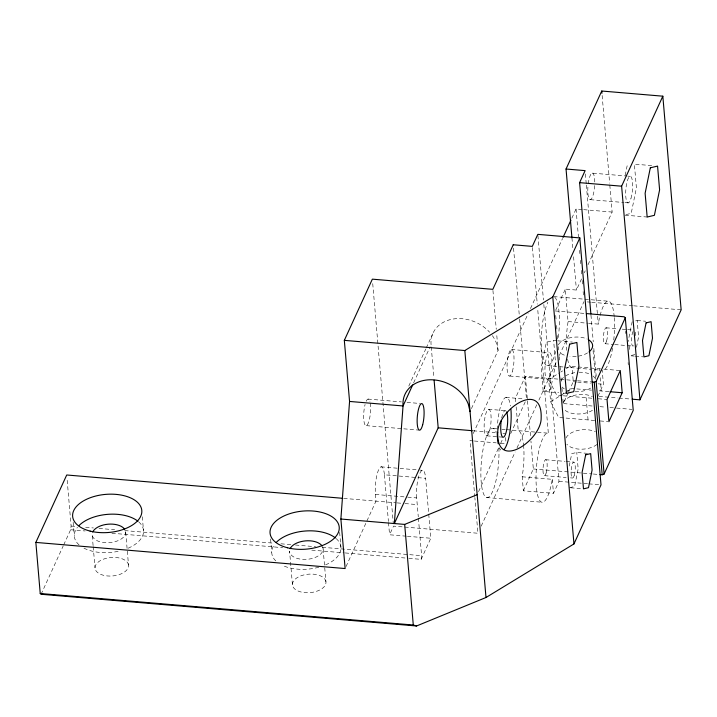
<?xml version="1.0" encoding="UTF-8"?>
<svg xmlns="http://www.w3.org/2000/svg" width="717" height="717" viewBox="0 0 717 717"><rect width="100%" height="100%" fill="white"/><g stroke="black" fill="none" stroke-linecap="round" stroke-linejoin="round"><path stroke-width="0.54" stroke-dasharray="3.58 2.69" d="M63.705 544.875L70.624 529.755L71.108 526.063L67.013 478.32M408.86 558.328L421.139 559.368L421.614 555.675L418.378 517.925M543.827 304.447L558.991 481.322L553.488 493.341L523.338 490.795L522.2 476.455A34.712 8.613 -85.2 0 0 523.643 446.091M581.523 278.913L576.423 290.053L565.337 289.121L568.061 321.906A34.712 8.613 -85.2 0 0 566.466 350.335M522.137 476.787L552.287 479.332L551.579 483.168A34.712 8.613 -85.2 0 1 536.352 486.753A34.712 8.613 -85.2 0 1 547.295 433.167L548.335 433.185L537.66 308.651M588.576 323.295L598.274 324.111L598.982 320.284A34.712 8.613 -85.2 0 1 599.86 316.376M625.179 175.387L627.133 165.842L629.194 165.349M569.217 466.068L571.763 453.637L576.764 452.454L587.474 453.359M632.17 321.691L628.576 339.302L628.764 341.498M636.472 347.315L638.587 336.954L637.18 320.517L634.169 321.225M41.093 594.259L63.239 545.879M408.78 386.087L425.781 348.964M426.239 347.969L432.674 333.916M413.61 382.878L430.146 346.759M346.042 566.538L376.004 501.111L375.43 494.452A17.889 4.445 -85.2 0 1 378.648 469.752A17.889 4.445 -85.2 0 1 384.42 474.806L416.747 477.54M406.279 536.182L389.564 534.774L393.525 526.126L477.934 533.251L474.869 497.544M471.428 408.627L498.073 350.416L496.648 333.755M473.247 433.534L528.133 313.652M530.463 308.579L562.558 238.474M571.861 218.156L576.047 209.014L582.607 209.57M421.139 559.368L430.8 538.252L428.703 513.82M576.477 380.664L525.4 376.344L515.398 398.186L515.765 402.515M555.792 309.968L565.337 289.121M478.553 491.665L498.763 447.525M500.6 443.509L502.904 438.49M510.71 433.561L525.552 401.153M584.301 272.836L585.233 270.811M588.012 264.734L612.13 212.062L609.746 184.305M481.188 526.144L515.147 451.979M517.002 447.919L537.006 404.227M538.87 400.167L556.544 361.565M559.332 355.462L583.988 301.624M523.338 490.795L533.34 468.954L530.947 441.063M592.143 406.01L563.275 403.572L568.276 392.647M568.733 391.652L573.277 381.722L572.076 367.713A34.712 8.613 -85.2 0 1 567.541 359.092M597.924 396.295L603.427 384.276L602.226 370.268L592.538 369.443M594.644 420.494L558.668 417.455L550.611 401.735L548.702 379.526L559.825 372.625M560.757 372.051L562.603 370.895M566.313 368.601L570.024 366.297L589.607 367.946M550.611 401.735L559.878 395.981M560.802 395.408L564.512 393.104M565.435 392.531L571.924 388.506L591.516 390.156M626.031 214.58L631.202 213.37L636.409 187.899L634.366 164.139L654.254 165.815M556.939 340.781L553.623 340.494L546.381 342.197L541.183 367.669L543.217 391.428L558.722 392.746M634.984 354.565L629.983 355.74L634.267 356.107M543.217 391.428L550.459 389.725L555.657 364.263L553.623 340.494M569.567 487.685L574.577 486.502L578.171 468.891L576.764 452.454M588.236 183.731A13.354 3.316 -85.2 0 1 592.134 173.12L626.676 176.041M627.796 176.131L630.019 176.319M590.432 199.685L623.853 202.508M624.973 202.606L628.316 202.884M583.701 209.66L612.13 212.062M625.072 215.163L647.164 217.027M553.685 296.587L608.832 301.248M587.295 301.902L590.611 302.18M591.713 302.278L632.564 305.729M633.676 305.818L681.15 309.834M555.334 310.963L585.314 313.499M637.18 320.517L645.739 321.243M568.115 321.566L587.501 323.206M605.999 327.786L617.884 328.789M622.204 329.157L626.533 329.524M627.608 329.614L633.012 330.071M604.978 343.721L613.618 344.456M614.702 344.545L633.066 346.096M558.05 340.871L572.453 342.09M635.334 356.197L642.826 356.824M511.382 349.484L549.267 352.683M590.7 368.045L602.701 369.058M603.795 369.147L620.277 370.537M546.981 365.607L563.293 366.979M564.378 367.068L591.462 369.354M577.579 380.754L590.907 381.883M509.679 376.049L547.564 379.248M573.277 381.722L576.504 382M577.588 382.089L590.503 383.183M598.05 383.819L603.427 384.276M599.134 390.801L608.993 391.634M563.159 393.113L566.484 393.4M599.036 396.384L617.83 397.98M618.932 398.069L631.094 399.1M562.209 395.703L556.768 395.246L548.702 379.526M563.293 395.793L592.735 398.285M598.229 398.742L607.021 399.486M505.915 397.379L523.338 398.858M599.914 406.664L605.471 407.131M609.907 407.507L615.464 407.982M616.566 408.072L632.116 409.389M367.991 399.082L401.412 401.905M406.987 402.38L420.359 403.51M488.483 409.264L505.064 410.662M600.138 420.951L607.828 421.605M493.269 428.533L497.616 428.9M501.963 429.259L505.225 429.537M506.31 429.626L536.486 432.19M537.562 432.279L548.335 433.185M473.337 430.783L495.313 432.638M503.002 433.292L505.198 433.48M366.288 425.647L418.647 430.075M486.771 435.828L497.822 436.761M498.933 436.859L503.352 437.227M473.274 440.919L469.993 440.641L474.771 496.433M474.367 441.018L496.236 442.864M500.609 443.231L506.077 443.698M545.592 459.722L565.032 461.372M566.116 461.461L573.681 462.098M533.34 468.954L592.188 473.928M593.291 474.018L599.959 474.582M544.562 475.667L566.17 477.495M570.499 477.854L572.659 478.042M558.991 481.322L587.734 483.751M588.845 483.85L599.896 484.782M381.068 466.83L398.903 468.335M400.014 468.434L418.961 470.029M420.081 470.128L422.304 470.316M570.642 487.775L581.344 488.68M417.859 477.63L425.656 478.293L428.614 512.718M486.574 497.544L541.729 502.205M375.43 494.452L406.638 497.087M407.749 497.177L416.667 497.93L418.28 516.814M343.739 498.387L396.062 502.805M397.173 502.904L403.859 503.468M404.98 503.558L417.24 504.598M407.399 536.28L430.8 538.252M71.108 526.063L76.683 526.538M85.619 527.291L93.434 527.954M99.009 528.42L114.639 529.746M124.686 530.589L274.27 543.226M280.965 543.8L291.012 544.642M295.476 545.019L315.57 546.721M322.265 547.286L421.614 555.675M70.624 529.755L85.135 530.974M111.924 533.242L282.713 547.671M311.743 550.127L344.115 552.861M345.227 552.95L407.74 558.229M498.073 350.416L496.298 342.843A34.712 27.667 24.6 0 0 492.346 335.601M629.141 345.881L629.607 351.357M625.421 331.281L625.609 333.513M628.101 362.524L628.289 364.756M602.137 95.46L609.656 183.194M585.404 173.962L586.255 183.973M586.354 185.085L598.274 324.111M599.403 368.78L599.591 370.994M600.165 377.662L601.303 390.989M590.96 315.068L593.255 341.767M593.828 348.444L596.212 376.264M593.076 350.613L595.621 380.306M576.047 209.014L578.44 236.906M579.587 250.296L579.874 253.648M580.447 260.343L580.734 263.686M581.308 270.381L581.693 274.844M582.168 280.419L582.554 284.882M583.127 291.577L583.414 294.929M586.148 397.72L588.057 419.938M571.942 237.865L572.802 247.858M573.564 256.74L576.423 290.053M555.72 315.426L556.105 319.89M556.58 325.464L556.966 329.928M557.441 335.511L557.916 341.086M558.4 346.67L558.686 350.013M559.26 356.707L559.547 360.059M560.12 366.745L560.595 372.329M561.07 377.904L561.366 381.256M561.94 387.951L562.316 392.414M562.89 399.109L563.275 403.572M537.92 235.472L543.45 299.993M532.417 247.49L537.275 304.205M552.287 479.332L553.488 493.341M525.4 376.344L527.407 399.781M527.506 400.893L530.562 436.599M513.533 248.1L519.529 318.061M519.628 319.173L526.386 398.016M516.141 406.844L518.266 430.639A34.712 8.613 -85.2 0 1 523.562 445.158M492.938 290.448L496.272 329.318M505.548 437.567L505.987 442.676M431.258 346.965L433.919 377.976M372.732 283.609L393.337 523.894M384.42 474.806L388.426 521.447M388.515 522.559L389.564 534.774M339.634 532.346L340.969 547.896M323.125 549.025L325.984 582.347A16.823 9.258 -4.9 0 1 300.916 591.973A16.823 9.258 -4.9 0 1 300.71 575.912A16.823 9.258 -4.9 0 1 325.984 582.347M292.428 584.472L289.569 551.158A16.823 9.258 -4.9 0 0 308.66 559.152A16.823 9.258 -4.9 0 0 322.525 546.668M270.587 538.969L271.725 552.296M142.316 516.778L143.552 531.216M125.708 532.355L128.567 565.668A16.823 9.258 -4.9 0 1 103.499 575.294A16.823 9.258 -4.9 0 1 103.293 559.233A16.823 9.258 -4.9 0 1 128.567 565.668M93.102 545.583L92.152 534.479A16.823 9.258 -4.9 0 0 111.234 542.473A16.823 9.258 -4.9 0 0 125.108 529.988M93.201 546.695L95.011 567.792M73.161 522.29L74.308 535.617M416.667 497.93A17.889 4.445 -85.2 0 1 419.884 473.229A17.889 4.445 -85.2 0 1 425.656 478.293M138.793 521.94A34.712 19.108 -4.9 0 1 127.411 548.514M118.126 551.337A34.712 19.108 -4.9 0 1 82.572 547.403M79.067 544.893A34.712 19.108 -4.9 0 1 77.454 527.318M336.21 538.619A34.712 19.108 -4.9 0 1 323.869 565.57M318.769 567.237A34.712 19.108 -4.9 0 1 282.041 565.184M275.758 560.891A34.712 19.108 -4.9 0 1 274.871 543.997M366.19 401.26A13.354 3.316 -85.2 0 1 369.963 401.681M370.277 403.223A13.354 3.316 -85.2 0 1 368.843 421.479A13.354 3.316 -85.2 0 1 364.2 422.573A13.354 3.316 -85.2 0 1 365.096 404.442M497.266 429.483A26.699 6.632 -85.2 0 1 503.038 400.283A26.699 6.632 -85.2 0 1 510.54 405.992M500.807 450.016A26.699 6.632 -85.2 0 1 499.346 447.749M501.703 417.993A13.354 3.316 -85.2 0 1 506.166 411.191M431.069 344.752A34.712 27.667 24.6 0 1 451.459 319.334A34.712 27.667 24.6 0 1 489.648 332.249M635.379 332.159A8.012 1.99 -85.2 0 1 635.674 335.601M633.613 345.702A8.012 1.99 -85.2 0 1 631.507 341.615A8.012 1.99 -85.2 0 1 633.012 331.469M587.582 352.889A17.62 9.697 -4.9 0 1 578.359 356.17M576.253 356.448A17.62 9.697 -4.9 0 1 569.952 356.421M564.324 355.148A17.62 9.697 -4.9 0 1 559.09 351.814M558.247 344.985A17.62 9.697 -4.9 0 1 587.411 339.15M590.602 388.094A17.62 9.697 -4.9 0 1 575.034 391.769M569.101 390.899A17.62 9.697 -4.9 0 1 567.344 390.344M564.324 388.883A17.62 9.697 -4.9 0 1 562.11 387.019M561.268 380.18A17.62 9.697 -4.9 0 1 564.171 376.891M565.57 375.923A17.62 9.697 -4.9 0 1 576.898 372.374M579.022 372.24A17.62 9.697 -4.9 0 1 588.827 373.674M593.067 376.031A17.62 9.697 -4.9 0 1 594.832 378.056M597.028 444.45A17.62 9.697 -4.9 0 1 566.815 444.164M566 437.979A17.62 9.697 -4.9 0 1 595.352 431.759M592.502 410.303A17.62 9.697 -4.9 0 1 563.795 408.968M562.979 402.784A17.62 9.697 -4.9 0 1 592.332 396.555M592.134 173.12A13.354 3.316 -85.2 0 1 594.769 182.199M594.662 185.604A13.354 3.316 -85.2 0 1 590.1 199.702A13.354 3.316 -85.2 0 1 588.128 184.592M600.093 315.444A34.712 8.613 -85.2 0 1 614.209 316.699M614.29 317.649A34.712 8.613 -85.2 0 1 613.411 342.69M612.578 348.121A34.712 8.613 -85.2 0 1 603.266 370.286M554.752 297.205A34.712 8.613 -85.2 0 1 557.951 340.234M555.72 351.402A34.712 8.613 -85.2 0 1 542.195 355.014A34.712 8.613 -85.2 0 1 547.86 302.224M498.898 447.91A34.712 8.613 -85.2 0 1 488.474 497.257A34.712 8.613 -85.2 0 1 481.815 457.58A34.712 8.613 -85.2 0 1 496.245 432.091M489.666 430.478A13.354 3.316 -85.2 0 0 489.057 409.326A13.354 3.316 -85.2 0 0 484.154 427.834A13.354 3.316 -85.2 0 0 489.666 430.478M574.245 475.371A8.012 1.99 -85.2 0 0 574.192 462.25A8.012 1.99 -85.2 0 0 571.073 472.593A8.012 1.99 -85.2 0 0 574.245 475.371M546.148 472.996A8.012 1.99 -85.2 0 0 546.094 459.875A8.012 1.99 -85.2 0 0 542.984 470.218A8.012 1.99 -85.2 0 0 546.148 472.996M606.564 341.05A8.012 1.99 -85.2 0 0 606.51 327.938A8.012 1.99 -85.2 0 0 603.391 338.281A8.012 1.99 -85.2 0 0 606.564 341.05M630.96 198.43A13.354 3.316 -85.2 0 0 630.87 176.57A13.354 3.316 -85.2 0 0 625.681 193.805A13.354 3.316 -85.2 0 0 630.96 198.43M550.208 374.794A13.354 3.316 -85.2 0 0 550.118 352.925A13.354 3.316 -85.2 0 0 544.929 370.169A13.354 3.316 -85.2 0 0 550.208 374.794M512.323 371.594A13.354 3.316 -85.2 0 0 512.234 349.726A13.354 3.316 -85.2 0 0 507.044 366.97A13.354 3.316 -85.2 0 0 512.323 371.594"/><path stroke-width="1.08" d="M513.247 244.775L532.319 246.379L537.822 234.36L579.829 237.91L601.007 484.871L573.958 543.943L485.992 597.503L416.559 625.977L41.093 594.259L40.233 593.506L35.85 542.419L345.128 568.545L340.88 519.027L349.564 401.439L344.33 340.36L372.356 279.155L492.839 289.336L513.381 244.479M35.85 542.419L66.726 474.986L342.627 498.297M412.696 384.886L403.044 405.956L394.359 523.544L438.186 427.816L434.108 380.189M571.942 237.865L566.045 169.015L601.751 91.023L662.831 96.186L681.15 309.834L639.94 399.844L632.197 399.19M590.871 313.947L579.614 182.647L585.117 170.628L566.045 169.015M563.024 237.461L570.929 220.191M573.958 543.943L552.789 296.972L579.829 237.91M639.94 399.844L621.621 186.196L662.831 96.186M599.959 474.582L602.181 474.771L604.09 474.036L596.159 381.426L625.296 317.774L624.175 316.78L586.425 313.589M622.177 392.746L608.921 421.695L607.021 399.486L620.277 370.537L622.177 392.746L610.095 391.733M604.09 474.036L633.236 410.375L625.296 317.774M344.33 340.36L464.822 350.541L552.789 296.972M340.88 519.027L404.666 524.414L477.172 494.676M592.018 381.973L594.241 382.161L596.159 381.426M579.614 182.647L621.621 186.196M349.564 401.439L403.044 405.956A34.712 27.667 24.6 0 1 429.725 379.786A34.712 27.667 24.6 0 1 468.273 404.047L470.056 411.612M438.186 427.816L472.243 430.693M40.233 593.506L413.288 625.018L416.559 625.977M601.751 91.023L601.939 93.246M594.241 382.161L602.181 474.771M464.822 350.541L485.992 597.503M404.666 524.414L413.288 625.018M290.116 548.72A16.823 9.258 -4.9 0 1 305.505 540.878A16.823 9.258 -4.9 0 1 322.076 545.924M92.69 532.041A16.823 9.258 -4.9 0 1 108.079 524.199A16.823 9.258 -4.9 0 1 124.659 529.245M78.825 525.749A34.712 19.108 -4.9 0 1 138.005 521.277M276.242 542.428A34.712 19.108 -4.9 0 1 335.422 537.956M510.916 409.29A26.699 6.632 -85.2 0 1 504.311 449.192M498.216 443.859A26.699 6.632 -85.2 0 1 497.231 432.36M506.641 412.042A13.354 3.316 -85.2 0 1 506.892 428.954A13.354 3.316 -85.2 0 1 502.196 436.626A13.354 3.316 -85.2 0 1 501.21 420.897M588.827 339.939A17.62 9.697 -4.9 0 1 588.98 351.922M497.75 432.405C496.334 471.84 541.46 439.871 541.165 418.065C542.581 378.63 497.455 410.59 497.75 432.405M569.648 344.169L564.44 369.631L566.484 393.4L573.717 391.697L578.924 366.226L576.88 342.466L569.648 344.169M585.672 454.811L582.079 472.422L583.486 488.86L588.496 487.677L592.09 470.065L590.683 453.637L585.672 454.811M650.328 167.796L645.121 193.267L647.164 217.027L654.397 215.324L659.604 189.862L657.561 166.093L650.328 167.796M646.089 322.865L642.495 340.485L643.902 356.914L648.903 355.74L652.506 338.128L651.09 321.691L646.089 322.865M90.118 531.1A34.712 19.108 -4.9 0 0 141.841 511.23A34.712 19.108 -4.9 0 0 89.697 497.948A34.712 19.108 -4.9 0 0 90.118 531.1M287.535 547.779A34.712 19.108 -4.9 0 0 339.258 527.909A34.712 19.108 -4.9 0 0 287.114 514.627A34.712 19.108 -4.9 0 0 287.535 547.779M422.663 424.814A13.354 3.316 -85.2 0 0 422.044 403.662A13.354 3.316 -85.2 0 0 417.151 422.179A13.354 3.316 -85.2 0 0 422.663 424.814"/></g></svg>
